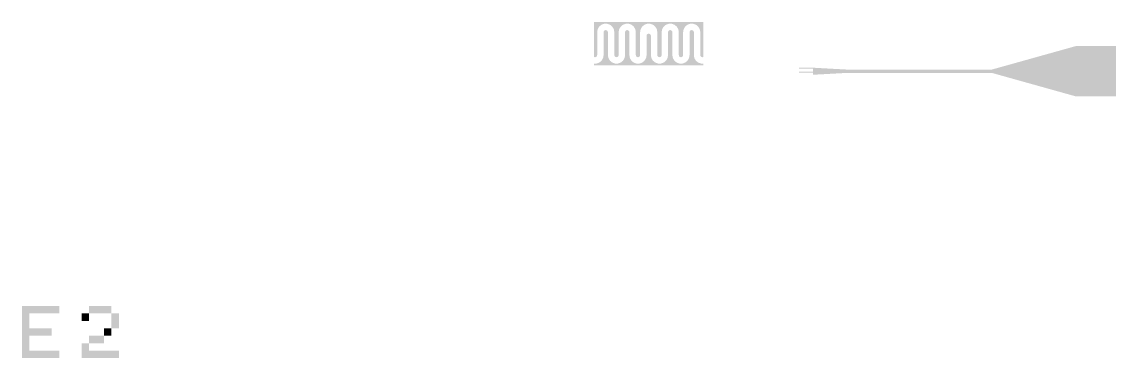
# Model space of a CAD drawing. Header units: inches. Extents: x 0 to 7000, y 0 to 2000.
# Drawn here: x 3711 to 6970, y 144 to 1147 of the extents above; entities that cross this region are included whole.
import ezdxf

# ---------------------------------------------------------------- set-up
doc = ezdxf.new("R2010")
doc.units = ezdxf.units.IN
doc.header["$MEASUREMENT"] = 0

msp = doc.modelspace()

# ---------------------------------------------------------------- hatches: boundary and pattern name
for points in [[(5415.5, 1042.4), (5415.5, 1147.2), (5740.5, 1147.2), (5740.5, 1042.4), (5740.2, 1042.3), (5740.1, 1042.2), (5739.6, 1042.1), (5739.1, 1042), (5738.6, 1041.9), (5738, 1041.9), (5738, 1041.9), (5737.4, 1041.9), (5736.9, 1042), (5736.4, 1042.1), (5735.9, 1042.2), (5735.8, 1042.3), (5735.3, 1042.5), (5734.9, 1042.7), (5734.4, 1043), (5734, 1043.3), (5733.9, 1043.4), (5733.6, 1043.7), (5733.2, 1044.1), (5732.9, 1044.5), (5732.6, 1045), (5732.6, 1045), (5732.3, 1045.5), (5732.1, 1046), (5732, 1046.5), (5731.8, 1047), (5731.6, 1048.4), (5731.5, 1049), (5731.5, 1049.5), (5731.5, 1116.3), (5731.5, 1116.4), (5731.5, 1117.1), (5731.4, 1117.3), (5731.4, 1118), (5731.3, 1118.1), (5730.4, 1123.4), (5730.4, 1123.6), (5730.2, 1124.2), (5730.2, 1124.4), (5730, 1125), (5729.9, 1125.2), (5729.7, 1125.7), (5729.6, 1126), (5729.3, 1126.5), (5729.2, 1126.7), (5726.5, 1131.3), (5726.4, 1131.5), (5726.1, 1132), (5726, 1132.2), (5725.6, 1132.7), (5725.4, 1132.9), (5725.1, 1133.3), (5724.9, 1133.5), (5724.4, 1133.9), (5724.3, 1134), (5720.2, 1137.5), (5720.1, 1137.5), (5719.6, 1137.9), (5719.3, 1138.1), (5718.9, 1138.4), (5718.6, 1138.5), (5718.1, 1138.8), (5717.9, 1138.9), (5717.3, 1139.1), (5717.2, 1139.2), (5712.1, 1141), (5712, 1141.1), (5711.4, 1141.3), (5711.1, 1141.3), (5710.6, 1141.5), (5710.3, 1141.5), (5709.7, 1141.6), (5709.5, 1141.6), (5708.8, 1141.6), (5708.7, 1141.6), (5703.3, 1141.6), (5703.2, 1141.6), (5702.5, 1141.6), (5702.3, 1141.6), (5701.7, 1141.5), (5701.4, 1141.5), (5700.9, 1141.3), (5700.6, 1141.3), (5700, 1141.1), (5699.9, 1141), (5694.8, 1139.2), (5694.7, 1139.1), (5694.1, 1138.9), (5693.9, 1138.8), (5693.4, 1138.5), (5693.1, 1138.4), (5692.7, 1138.1), (5692.4, 1137.9), (5691.9, 1137.5), (5691.8, 1137.5), (5687.7, 1134), (5687.6, 1133.9), (5687.1, 1133.5), (5686.9, 1133.3), (5686.6, 1132.9), (5686.4, 1132.7), (5686, 1132.2), (5685.9, 1132), (5685.6, 1131.5), (5685.5, 1131.3), (5682.8, 1126.7), (5682.7, 1126.5), (5682.4, 1126), (5682.3, 1125.7), (5682.1, 1125.2), (5682, 1125), (5681.8, 1124.4), (5681.8, 1124.2), (5681.6, 1123.6), (5681.6, 1123.4), (5680.7, 1118.1), (5680.6, 1118), (5680.6, 1117.3), (5680.5, 1117.1), (5680.5, 1116.4), (5680.5, 1116.3), (5680.5, 1049.5), (5680.5, 1049), (5680.4, 1048.4), (5680.2, 1047), (5680, 1046.5), (5679.9, 1046), (5679.7, 1045.5), (5679.4, 1045), (5679.4, 1045), (5679.1, 1044.5), (5678.8, 1044.1), (5678.4, 1043.7), (5678.1, 1043.4), (5678, 1043.3), (5677.6, 1043), (5677.1, 1042.7), (5676.7, 1042.5), (5676.2, 1042.3), (5676.1, 1042.2), (5675.6, 1042.1), (5675.1, 1042), (5674.6, 1041.9), (5674, 1041.9), (5674, 1041.9), (5673.4, 1041.9), (5672.9, 1042), (5672.4, 1042.1), (5671.9, 1042.2), (5671.8, 1042.3), (5671.3, 1042.5), (5670.9, 1042.7), (5670.4, 1043), (5670, 1043.3), (5669.9, 1043.4), (5669.6, 1043.7), (5669.2, 1044.1), (5668.9, 1044.5), (5668.6, 1045), (5668.6, 1045), (5668.3, 1045.5), (5668.1, 1046), (5668, 1046.5), (5667.8, 1047), (5667.6, 1048.4), (5667.5, 1049), (5667.5, 1049.5), (5667.5, 1116.3), (5667.5, 1116.4), (5667.5, 1117.1), (5667.4, 1117.3), (5667.4, 1118), (5667.3, 1118.1), (5666.4, 1123.4), (5666.4, 1123.6), (5666.2, 1124.2), (5666.2, 1124.4), (5666, 1125), (5665.9, 1125.2), (5665.7, 1125.7), (5665.6, 1126), (5665.3, 1126.5), (5665.2, 1126.7), (5662.5, 1131.3), (5662.4, 1131.5), (5662.1, 1132), (5662, 1132.2), (5661.6, 1132.7), (5661.4, 1132.9), (5661.1, 1133.3), (5660.9, 1133.5), (5660.4, 1133.9), (5660.3, 1134), (5656.2, 1137.5), (5656.1, 1137.5), (5655.6, 1137.9), (5655.3, 1138.1), (5654.9, 1138.4), (5654.6, 1138.5), (5654.1, 1138.8), (5653.9, 1138.9), (5653.3, 1139.1), (5653.2, 1139.2), (5648.1, 1141), (5648, 1141.1), (5647.4, 1141.3), (5647.1, 1141.3), (5646.6, 1141.5), (5646.3, 1141.5), (5645.7, 1141.6), (5645.5, 1141.6), (5644.8, 1141.6), (5644.7, 1141.6), (5639.3, 1141.6), (5639.2, 1141.6), (5638.5, 1141.6), (5638.3, 1141.6), (5637.7, 1141.5), (5637.4, 1141.5), (5636.9, 1141.3), (5636.6, 1141.3), (5636, 1141.1), (5635.9, 1141), (5630.8, 1139.2), (5630.7, 1139.1), (5630.1, 1138.9), (5629.9, 1138.8), (5629.4, 1138.5), (5629.1, 1138.4), (5628.7, 1138.1), (5628.4, 1137.9), (5627.9, 1137.5), (5627.8, 1137.5), (5623.7, 1134), (5623.6, 1133.9), (5623.1, 1133.5), (5622.9, 1133.3), (5622.6, 1132.9), (5622.4, 1132.7), (5622, 1132.2), (5621.9, 1132), (5621.6, 1131.5), (5621.5, 1131.3), (5618.8, 1126.7), (5618.7, 1126.5), (5618.4, 1126), (5618.3, 1125.7), (5618.1, 1125.2), (5618, 1125), (5617.8, 1124.4), (5617.8, 1124.2), (5617.6, 1123.6), (5617.6, 1123.4), (5616.7, 1118.1), (5616.6, 1118), (5616.6, 1117.3), (5616.5, 1117.1), (5616.5, 1116.4), (5616.5, 1116.3), (5616.5, 1049.5), (5616.5, 1049), (5616.4, 1048.4), (5616.2, 1047), (5616, 1046.5), (5615.9, 1046), (5615.7, 1045.5), (5615.4, 1045), (5615.4, 1045), (5615.1, 1044.5), (5614.8, 1044.1), (5614.4, 1043.7), (5614.1, 1043.4), (5614, 1043.3), (5613.6, 1043), (5613.1, 1042.7), (5612.7, 1042.5), (5612.2, 1042.3), (5612.1, 1042.2), (5611.6, 1042.1), (5611.1, 1042), (5610.6, 1041.9), (5610, 1041.9), (5610, 1041.9), (5609.4, 1041.9), (5608.9, 1042), (5608.4, 1042.1), (5607.9, 1042.2), (5607.8, 1042.3), (5607.3, 1042.5), (5606.9, 1042.7), (5606.4, 1043), (5606, 1043.3), (5605.9, 1043.4), (5605.6, 1043.7), (5605.2, 1044.1), (5604.9, 1044.5), (5604.6, 1045), (5604.6, 1045), (5604.3, 1045.5), (5604.1, 1046), (5604, 1046.5), (5603.8, 1047), (5603.6, 1048.4), (5603.5, 1049), (5603.5, 1049.5), (5603.5, 1116.3), (5603.5, 1116.4), (5603.5, 1117.1), (5603.4, 1117.3), (5603.4, 1118), (5603.3, 1118.1), (5602.4, 1123.4), (5602.4, 1123.6), (5602.2, 1124.2), (5602.2, 1124.4), (5602, 1125), (5601.9, 1125.2), (5601.7, 1125.7), (5601.6, 1126), (5601.3, 1126.5), (5601.2, 1126.7), (5598.5, 1131.3), (5598.4, 1131.5), (5598.1, 1132), (5598, 1132.2), (5597.6, 1132.7), (5597.4, 1132.9), (5597.1, 1133.3), (5596.9, 1133.5), (5596.4, 1133.9), (5596.3, 1134), (5592.2, 1137.5), (5592.1, 1137.5), (5591.6, 1137.9), (5591.3, 1138.1), (5590.9, 1138.4), (5590.6, 1138.5), (5590.1, 1138.8), (5589.9, 1138.9), (5589.3, 1139.1), (5589.2, 1139.2), (5584.1, 1141), (5584, 1141.1), (5583.4, 1141.3), (5583.1, 1141.3), (5582.6, 1141.5), (5582.3, 1141.5), (5581.7, 1141.6), (5581.5, 1141.6), (5580.8, 1141.6), (5580.7, 1141.6), (5575.3, 1141.6), (5575.2, 1141.6), (5574.5, 1141.6), (5574.3, 1141.6), (5573.7, 1141.5), (5573.4, 1141.5), (5572.9, 1141.3), (5572.6, 1141.3), (5572, 1141.1), (5571.9, 1141), (5566.8, 1139.2), (5566.7, 1139.1), (5566.1, 1138.9), (5565.9, 1138.8), (5565.4, 1138.5), (5565.1, 1138.4), (5564.7, 1138.1), (5564.4, 1137.9), (5563.9, 1137.5), (5563.8, 1137.5), (5559.7, 1134), (5559.6, 1133.9), (5559.1, 1133.5), (5558.9, 1133.3), (5558.6, 1132.9), (5558.4, 1132.7), (5558, 1132.2), (5557.9, 1132), (5557.6, 1131.5), (5557.5, 1131.3), (5554.8, 1126.7), (5554.7, 1126.5), (5554.4, 1126), (5554.3, 1125.7), (5554.1, 1125.2), (5554, 1125), (5553.8, 1124.4), (5553.8, 1124.2), (5553.6, 1123.6), (5553.6, 1123.4), (5552.7, 1118.1), (5552.6, 1118), (5552.6, 1117.3), (5552.5, 1117.1), (5552.5, 1116.4), (5552.5, 1116.3), (5552.5, 1049.5), (5552.5, 1049), (5552.4, 1048.4), (5552.2, 1047), (5552, 1046.5), (5551.9, 1046), (5551.7, 1045.5), (5551.4, 1045), (5551.4, 1045), (5551.1, 1044.5), (5550.8, 1044.1), (5550.4, 1043.7), (5550.1, 1043.4), (5550, 1043.3), (5549.6, 1043), (5549.1, 1042.7), (5548.7, 1042.5), (5548.2, 1042.3), (5548.1, 1042.2), (5547.6, 1042.1), (5547.1, 1042), (5546.6, 1041.9), (5546, 1041.9), (5546, 1041.9), (5545.4, 1041.9), (5544.9, 1042), (5544.4, 1042.1), (5543.9, 1042.2), (5543.8, 1042.3), (5543.3, 1042.5), (5542.9, 1042.7), (5542.4, 1043), (5542, 1043.3), (5541.9, 1043.4), (5541.6, 1043.7), (5541.2, 1044.1), (5540.9, 1044.5), (5540.6, 1045), (5540.6, 1045), (5540.3, 1045.5), (5540.1, 1046), (5540, 1046.5), (5539.8, 1047), (5539.6, 1048.4), (5539.5, 1049), (5539.5, 1049.5), (5539.5, 1116.3), (5539.5, 1116.4), (5539.5, 1117.1), (5539.4, 1117.3), (5539.4, 1118), (5539.3, 1118.1), (5538.4, 1123.4), (5538.4, 1123.6), (5538.2, 1124.2), (5538.2, 1124.4), (5538, 1125), (5537.9, 1125.2), (5537.7, 1125.7), (5537.6, 1126), (5537.3, 1126.5), (5537.2, 1126.7), (5534.5, 1131.3), (5534.4, 1131.5), (5534.1, 1132), (5534, 1132.2), (5533.6, 1132.7), (5533.4, 1132.9), (5533.1, 1133.3), (5532.9, 1133.5), (5532.4, 1133.9), (5532.3, 1134), (5528.2, 1137.5), (5528.1, 1137.5), (5527.6, 1137.9), (5527.3, 1138.1), (5526.9, 1138.4), (5526.6, 1138.5), (5526.1, 1138.8), (5525.9, 1138.9), (5525.3, 1139.1), (5525.2, 1139.2), (5520.1, 1141), (5520, 1141.1), (5519.4, 1141.3), (5519.1, 1141.3), (5518.6, 1141.5), (5518.3, 1141.5), (5517.7, 1141.6), (5517.5, 1141.6), (5516.8, 1141.6), (5516.7, 1141.6), (5511.3, 1141.6), (5511.2, 1141.6), (5510.5, 1141.6), (5510.3, 1141.6), (5509.7, 1141.5), (5509.4, 1141.5), (5508.9, 1141.3), (5508.6, 1141.3), (5508, 1141.1), (5507.9, 1141), (5502.8, 1139.2), (5502.7, 1139.1), (5502.1, 1138.9), (5501.9, 1138.8), (5501.4, 1138.5), (5501.1, 1138.4), (5500.7, 1138.1), (5500.4, 1137.9), (5499.9, 1137.5), (5499.8, 1137.5), (5495.7, 1134), (5495.6, 1133.9), (5495.1, 1133.5), (5494.9, 1133.3), (5494.6, 1132.9), (5494.4, 1132.7), (5494, 1132.2), (5493.9, 1132), (5493.6, 1131.5), (5493.5, 1131.3), (5490.8, 1126.7), (5490.7, 1126.5), (5490.4, 1126), (5490.3, 1125.7), (5490.1, 1125.2), (5490, 1125), (5489.8, 1124.4), (5489.8, 1124.2), (5489.6, 1123.6), (5489.6, 1123.4), (5488.7, 1118.1), (5488.6, 1118), (5488.6, 1117.3), (5488.5, 1117.1), (5488.5, 1116.4), (5488.5, 1116.3), (5488.5, 1049.5), (5488.5, 1049), (5488.4, 1048.4), (5488.2, 1047), (5488, 1046.5), (5487.9, 1046), (5487.7, 1045.5), (5487.4, 1045), (5487.4, 1045), (5487.1, 1044.5), (5486.8, 1044.1), (5486.4, 1043.7), (5486.1, 1043.4), (5486, 1043.3), (5485.6, 1043), (5485.1, 1042.7), (5484.7, 1042.5), (5484.2, 1042.3), (5484.1, 1042.2), (5483.6, 1042.1), (5483.1, 1042), (5482.6, 1041.9), (5482, 1041.9), (5482, 1041.9), (5481.4, 1041.9), (5480.9, 1042), (5480.4, 1042.1), (5479.9, 1042.2), (5479.8, 1042.3), (5479.3, 1042.5), (5478.9, 1042.7), (5478.4, 1043), (5478, 1043.3), (5477.9, 1043.4), (5477.6, 1043.7), (5477.2, 1044.1), (5476.9, 1044.5), (5476.6, 1045), (5476.6, 1045), (5476.3, 1045.5), (5476.1, 1046), (5476, 1046.5), (5475.8, 1047), (5475.6, 1048.4), (5475.5, 1049), (5475.5, 1049.5), (5475.5, 1116.3), (5475.5, 1116.4), (5475.5, 1117.1), (5475.4, 1117.3), (5475.4, 1118), (5475.3, 1118.1), (5474.4, 1123.4), (5474.4, 1123.6), (5474.2, 1124.2), (5474.2, 1124.4), (5474, 1125), (5473.9, 1125.2), (5473.7, 1125.7), (5473.6, 1126), (5473.3, 1126.5), (5473.2, 1126.7), (5470.5, 1131.3), (5470.4, 1131.5), (5470.1, 1132), (5470, 1132.2), (5469.6, 1132.7), (5469.4, 1132.9), (5469.1, 1133.3), (5468.9, 1133.5), (5468.4, 1133.9), (5468.3, 1134), (5464.2, 1137.5), (5464.1, 1137.5), (5463.6, 1137.9), (5463.3, 1138.1), (5462.9, 1138.4), (5462.6, 1138.5), (5462.1, 1138.8), (5461.9, 1138.9), (5461.3, 1139.1), (5461.2, 1139.2), (5456.1, 1141), (5456, 1141.1), (5455.4, 1141.3), (5455.1, 1141.3), (5454.6, 1141.5), (5454.3, 1141.5), (5453.7, 1141.6), (5453.5, 1141.6), (5452.8, 1141.6), (5452.7, 1141.6), (5447.3, 1141.6), (5447.2, 1141.6), (5446.5, 1141.6), (5446.3, 1141.6), (5445.7, 1141.5), (5445.4, 1141.5), (5444.9, 1141.3), (5444.6, 1141.3), (5444, 1141.1), (5443.9, 1141), (5438.8, 1139.2), (5438.7, 1139.1), (5438.1, 1138.9), (5437.9, 1138.8), (5437.4, 1138.5), (5437.1, 1138.4), (5436.7, 1138.1), (5436.4, 1137.9), (5435.9, 1137.5), (5435.8, 1137.5), (5431.7, 1134), (5431.6, 1133.9), (5431.1, 1133.5), (5430.9, 1133.3), (5430.6, 1132.9), (5430.4, 1132.7), (5430, 1132.2), (5429.9, 1132), (5429.6, 1131.5), (5429.5, 1131.3), (5426.8, 1126.7), (5426.7, 1126.5), (5426.4, 1126), (5426.3, 1125.7), (5426.1, 1125.2), (5426, 1125), (5425.8, 1124.4), (5425.8, 1124.2), (5425.6, 1123.6), (5425.6, 1123.4), (5424.7, 1118.1), (5424.6, 1118), (5424.6, 1117.3), (5424.5, 1117.1), (5424.5, 1116.4), (5424.5, 1116.3), (5424.5, 1049.5), (5424.5, 1049), (5424.4, 1048.4), (5424.2, 1047), (5424, 1046.5), (5423.9, 1046), (5423.7, 1045.5), (5423.4, 1045), (5423.4, 1045), (5423.1, 1044.5), (5422.8, 1044.1), (5422.4, 1043.7), (5422.1, 1043.4), (5422, 1043.3), (5421.6, 1043), (5421.1, 1042.7), (5420.7, 1042.5), (5420.2, 1042.3), (5420.1, 1042.2), (5419.6, 1042.1), (5419.1, 1042), (5418.6, 1041.9), (5418, 1041.9), (5418, 1041.9), (5417.4, 1041.9), (5416.9, 1042), (5416.4, 1042.1), (5415.9, 1042.2), (5415.8, 1042.3), (5415.5, 1042.4)], [(5415.5, 1017.2), (5415.5, 1022.9), (5420.7, 1022.9), (5420.8, 1022.9), (5421.5, 1022.9), (5421.7, 1022.9), (5422.3, 1023), (5422.6, 1023), (5423.1, 1023.2), (5423.4, 1023.2), (5424, 1023.4), (5424.1, 1023.5), (5429.2, 1025.3), (5429.3, 1025.4), (5429.9, 1025.6), (5430.1, 1025.7), (5430.6, 1026), (5430.9, 1026.1), (5431.3, 1026.4), (5431.6, 1026.6), (5432.1, 1027), (5432.2, 1027), (5436.3, 1030.5), (5436.4, 1030.6), (5436.9, 1031), (5437.1, 1031.2), (5437.4, 1031.6), (5437.6, 1031.8), (5438, 1032.3), (5438.1, 1032.5), (5438.4, 1033), (5438.5, 1033.2), (5441.2, 1037.8), (5441.3, 1038), (5441.6, 1038.5), (5441.7, 1038.8), (5441.9, 1039.3), (5442, 1039.5), (5442.2, 1040.1), (5442.2, 1040.3), (5442.4, 1040.9), (5442.4, 1041.1), (5443.3, 1046.4), (5443.4, 1046.5), (5443.4, 1047.2), (5443.5, 1047.4), (5443.5, 1048.1), (5443.5, 1048.2), (5443.5, 1115), (5443.5, 1115.5), (5443.6, 1116.1), (5443.8, 1117.5), (5444, 1118), (5444.1, 1118.5), (5444.3, 1119), (5444.6, 1119.5), (5444.6, 1119.5), (5444.9, 1120), (5445.2, 1120.4), (5445.6, 1120.8), (5445.9, 1121.1), (5446, 1121.2), (5446.4, 1121.5), (5446.9, 1121.8), (5447.3, 1122), (5447.8, 1122.2), (5447.9, 1122.3), (5448.4, 1122.4), (5448.9, 1122.5), (5449.4, 1122.6), (5450, 1122.6), (5450, 1122.6), (5450.6, 1122.6), (5451.1, 1122.5), (5451.6, 1122.4), (5452.1, 1122.3), (5452.2, 1122.2), (5452.7, 1122), (5453.1, 1121.8), (5453.6, 1121.5), (5454, 1121.2), (5454.1, 1121.1), (5454.4, 1120.8), (5454.8, 1120.4), (5455.1, 1120), (5455.4, 1119.5), (5455.4, 1119.5), (5455.7, 1119), (5455.9, 1118.5), (5456, 1118), (5456.2, 1117.5), (5456.4, 1116.1), (5456.5, 1115.5), (5456.5, 1115), (5456.5, 1048.2), (5456.5, 1048.1), (5456.5, 1047.4), (5456.6, 1047.2), (5456.6, 1046.5), (5456.7, 1046.4), (5457.6, 1041.1), (5457.6, 1040.9), (5457.8, 1040.3), (5457.8, 1040.1), (5458, 1039.5), (5458.1, 1039.3), (5458.3, 1038.8), (5458.4, 1038.5), (5458.7, 1038), (5458.8, 1037.8), (5461.5, 1033.2), (5461.6, 1033), (5461.9, 1032.5), (5462, 1032.3), (5462.4, 1031.8), (5462.6, 1031.6), (5462.9, 1031.2), (5463.1, 1031), (5463.6, 1030.6), (5463.7, 1030.5), (5467.8, 1027), (5467.9, 1027), (5468.4, 1026.6), (5468.7, 1026.4), (5469.1, 1026.1), (5469.4, 1026), (5469.9, 1025.7), (5470.1, 1025.6), (5470.7, 1025.4), (5470.8, 1025.3), (5475.9, 1023.5), (5476, 1023.4), (5476.6, 1023.2), (5476.9, 1023.2), (5477.4, 1023), (5477.7, 1023), (5478.3, 1022.9), (5478.5, 1022.9), (5479.2, 1022.9), (5479.3, 1022.9), (5484.7, 1022.9), (5484.8, 1022.9), (5485.5, 1022.9), (5485.7, 1022.9), (5486.3, 1023), (5486.6, 1023), (5487.1, 1023.2), (5487.4, 1023.2), (5488, 1023.4), (5488.1, 1023.5), (5493.2, 1025.3), (5493.3, 1025.4), (5493.9, 1025.6), (5494.1, 1025.7), (5494.6, 1026), (5494.9, 1026.1), (5495.3, 1026.4), (5495.6, 1026.6), (5496.1, 1027), (5496.2, 1027), (5500.3, 1030.5), (5500.4, 1030.6), (5500.9, 1031), (5501.1, 1031.2), (5501.4, 1031.6), (5501.6, 1031.8), (5502, 1032.3), (5502.1, 1032.5), (5502.4, 1033), (5502.5, 1033.2), (5505.2, 1037.8), (5505.3, 1038), (5505.6, 1038.5), (5505.7, 1038.8), (5505.9, 1039.3), (5506, 1039.5), (5506.2, 1040.1), (5506.2, 1040.3), (5506.4, 1040.9), (5506.4, 1041.1), (5507.3, 1046.4), (5507.4, 1046.5), (5507.4, 1047.2), (5507.5, 1047.4), (5507.5, 1048.1), (5507.5, 1048.2), (5507.5, 1115), (5507.5, 1115.5), (5507.6, 1116.1), (5507.8, 1117.5), (5508, 1118), (5508.1, 1118.5), (5508.3, 1119), (5508.6, 1119.5), (5508.6, 1119.5), (5508.9, 1120), (5509.2, 1120.4), (5509.6, 1120.8), (5509.9, 1121.1), (5510, 1121.2), (5510.4, 1121.5), (5510.9, 1121.8), (5511.3, 1122), (5511.8, 1122.2), (5511.9, 1122.3), (5512.4, 1122.4), (5512.9, 1122.5), (5513.4, 1122.6), (5514, 1122.6), (5514, 1122.6), (5514.6, 1122.6), (5515.1, 1122.5), (5515.6, 1122.4), (5516.1, 1122.3), (5516.2, 1122.2), (5516.7, 1122), (5517.1, 1121.8), (5517.6, 1121.5), (5518, 1121.2), (5518.1, 1121.1), (5518.4, 1120.8), (5518.8, 1120.4), (5519.1, 1120), (5519.4, 1119.5), (5519.4, 1119.5), (5519.7, 1119), (5519.9, 1118.5), (5520, 1118), (5520.2, 1117.5), (5520.4, 1116.1), (5520.5, 1115.5), (5520.5, 1115), (5520.5, 1048.2), (5520.5, 1048.1), (5520.5, 1047.4), (5520.6, 1047.2), (5520.6, 1046.5), (5520.7, 1046.4), (5521.6, 1041.1), (5521.6, 1040.9), (5521.8, 1040.3), (5521.8, 1040.1), (5522, 1039.5), (5522.1, 1039.3), (5522.3, 1038.8), (5522.4, 1038.5), (5522.7, 1038), (5522.8, 1037.8), (5525.5, 1033.2), (5525.6, 1033), (5525.9, 1032.5), (5526, 1032.3), (5526.4, 1031.8), (5526.6, 1031.6), (5526.9, 1031.2), (5527.1, 1031), (5527.6, 1030.6), (5527.7, 1030.5), (5531.8, 1027), (5531.9, 1027), (5532.4, 1026.6), (5532.7, 1026.4), (5533.1, 1026.1), (5533.4, 1026), (5533.9, 1025.7), (5534.1, 1025.6), (5534.7, 1025.4), (5534.8, 1025.3), (5539.9, 1023.5), (5540, 1023.4), (5540.6, 1023.2), (5540.9, 1023.2), (5541.4, 1023), (5541.7, 1023), (5542.3, 1022.9), (5542.5, 1022.9), (5543.2, 1022.9), (5543.3, 1022.9), (5548.7, 1022.9), (5548.8, 1022.9), (5549.5, 1022.9), (5549.7, 1022.9), (5550.3, 1023), (5550.6, 1023), (5551.1, 1023.2), (5551.4, 1023.2), (5552, 1023.4), (5552.1, 1023.5), (5557.2, 1025.3), (5557.3, 1025.4), (5557.9, 1025.6), (5558.1, 1025.7), (5558.6, 1026), (5558.9, 1026.1), (5559.3, 1026.4), (5559.6, 1026.6), (5560.1, 1027), (5560.2, 1027), (5564.3, 1030.5), (5564.4, 1030.6), (5564.9, 1031), (5565.1, 1031.2), (5565.4, 1031.6), (5565.6, 1031.8), (5566, 1032.3), (5566.1, 1032.5), (5566.4, 1033), (5566.5, 1033.2), (5569.2, 1037.8), (5569.3, 1038), (5569.6, 1038.5), (5569.7, 1038.8), (5569.9, 1039.3), (5570, 1039.5), (5570.2, 1040.1), (5570.2, 1040.3), (5570.4, 1040.9), (5570.4, 1041.1), (5571.3, 1046.4), (5571.4, 1046.5), (5571.4, 1047.2), (5571.5, 1047.4), (5571.5, 1048.1), (5571.5, 1048.2), (5571.5, 1105.8), (5571.5, 1106.3), (5571.6, 1106.9), (5571.8, 1107.5), (5572, 1108), (5572.2, 1108.6), (5572.5, 1109.1), (5572.9, 1109.6), (5573.3, 1110), (5573.7, 1110.4), (5574.2, 1110.7), (5574.7, 1111), (5575.2, 1111.3), (5575.8, 1111.5), (5576.3, 1111.6), (5576.9, 1111.7), (5577.5, 1111.8), (5578.5, 1111.8), (5579.1, 1111.7), (5579.7, 1111.6), (5580.2, 1111.5), (5580.8, 1111.3), (5581.3, 1111), (5581.8, 1110.7), (5582.3, 1110.4), (5582.7, 1110), (5583.1, 1109.6), (5583.5, 1109.1), (5583.8, 1108.6), (5584, 1108), (5584.2, 1107.5), (5584.4, 1106.9), (5584.5, 1106.3), (5584.5, 1105.8), (5584.5, 1048.2), (5584.5, 1048.1), (5584.5, 1047.4), (5584.6, 1047.2), (5584.6, 1046.5), (5584.7, 1046.4), (5585.6, 1041.1), (5585.6, 1040.9), (5585.8, 1040.3), (5585.8, 1040.1), (5586, 1039.5), (5586.1, 1039.3), (5586.3, 1038.8), (5586.4, 1038.5), (5586.7, 1038), (5586.8, 1037.8), (5589.5, 1033.2), (5589.6, 1033), (5589.9, 1032.5), (5590, 1032.3), (5590.4, 1031.8), (5590.6, 1031.6), (5590.9, 1031.2), (5591.1, 1031), (5591.6, 1030.6), (5591.7, 1030.5), (5595.8, 1027), (5595.9, 1027), (5596.4, 1026.6), (5596.7, 1026.4), (5597.1, 1026.1), (5597.4, 1026), (5597.9, 1025.7), (5598.1, 1025.6), (5598.7, 1025.4), (5598.8, 1025.3), (5603.9, 1023.5), (5604, 1023.4), (5604.6, 1023.2), (5604.9, 1023.2), (5605.4, 1023), (5605.7, 1023), (5606.3, 1022.9), (5606.5, 1022.9), (5607.2, 1022.9), (5607.3, 1022.9), (5612.7, 1022.9), (5612.8, 1022.9), (5613.5, 1022.9), (5613.7, 1022.9), (5614.3, 1023), (5614.6, 1023), (5615.1, 1023.2), (5615.4, 1023.2), (5616, 1023.4), (5616.1, 1023.5), (5621.2, 1025.3), (5621.3, 1025.4), (5621.9, 1025.6), (5622.1, 1025.7), (5622.6, 1026), (5622.9, 1026.1), (5623.3, 1026.4), (5623.6, 1026.6), (5624.1, 1027), (5624.2, 1027), (5628.3, 1030.5), (5628.4, 1030.6), (5628.9, 1031), (5629.1, 1031.2), (5629.4, 1031.6), (5629.6, 1031.8), (5630, 1032.3), (5630.1, 1032.5), (5630.4, 1033), (5630.5, 1033.2), (5633.2, 1037.8), (5633.3, 1038), (5633.6, 1038.5), (5633.7, 1038.8), (5633.9, 1039.3), (5634, 1039.5), (5634.2, 1040.1), (5634.2, 1040.3), (5634.4, 1040.9), (5634.4, 1041.1), (5635.3, 1046.4), (5635.4, 1046.5), (5635.4, 1047.2), (5635.5, 1047.4), (5635.5, 1048.1), (5635.5, 1048.2), (5635.5, 1115), (5635.5, 1115.5), (5635.6, 1116.1), (5635.8, 1117.5), (5636, 1118), (5636.1, 1118.5), (5636.3, 1119), (5636.6, 1119.5), (5636.6, 1119.5), (5636.9, 1120), (5637.2, 1120.4), (5637.6, 1120.8), (5637.9, 1121.1), (5638, 1121.2), (5638.4, 1121.5), (5638.9, 1121.8), (5639.3, 1122), (5639.8, 1122.2), (5639.9, 1122.3), (5640.4, 1122.4), (5640.9, 1122.5), (5641.4, 1122.6), (5642, 1122.6), (5642, 1122.6), (5642.6, 1122.6), (5643.1, 1122.5), (5643.6, 1122.4), (5644.1, 1122.3), (5644.2, 1122.2), (5644.7, 1122), (5645.1, 1121.8), (5645.6, 1121.5), (5646, 1121.2), (5646.1, 1121.1), (5646.4, 1120.8), (5646.8, 1120.4), (5647.1, 1120), (5647.4, 1119.5), (5647.4, 1119.5), (5647.7, 1119), (5647.9, 1118.5), (5648, 1118), (5648.2, 1117.5), (5648.4, 1116.1), (5648.5, 1115.5), (5648.5, 1115), (5648.5, 1048.2), (5648.5, 1048.1), (5648.5, 1047.4), (5648.6, 1047.2), (5648.6, 1046.5), (5648.7, 1046.4), (5649.6, 1041.1), (5649.6, 1040.9), (5649.8, 1040.3), (5649.8, 1040.1), (5650, 1039.5), (5650.1, 1039.3), (5650.3, 1038.8), (5650.4, 1038.5), (5650.7, 1038), (5650.8, 1037.8), (5653.5, 1033.2), (5653.6, 1033), (5653.9, 1032.5), (5654, 1032.3), (5654.4, 1031.8), (5654.6, 1031.6), (5654.9, 1031.2), (5655.1, 1031), (5655.6, 1030.6), (5655.7, 1030.5), (5659.8, 1027), (5659.9, 1027), (5660.4, 1026.6), (5660.7, 1026.4), (5661.1, 1026.1), (5661.4, 1026), (5661.9, 1025.7), (5662.1, 1025.6), (5662.7, 1025.4), (5662.8, 1025.3), (5667.9, 1023.5), (5668, 1023.4), (5668.6, 1023.2), (5668.9, 1023.2), (5669.4, 1023), (5669.7, 1023), (5670.3, 1022.9), (5670.5, 1022.9), (5671.2, 1022.9), (5671.3, 1022.9), (5676.7, 1022.9), (5676.8, 1022.9), (5677.5, 1022.9), (5677.7, 1022.9), (5678.3, 1023), (5678.6, 1023), (5679.1, 1023.2), (5679.4, 1023.2), (5680, 1023.4), (5680.1, 1023.5), (5685.2, 1025.3), (5685.3, 1025.4), (5685.9, 1025.6), (5686.1, 1025.7), (5686.6, 1026), (5686.9, 1026.1), (5687.3, 1026.4), (5687.6, 1026.6), (5688.1, 1027), (5688.2, 1027), (5692.3, 1030.5), (5692.4, 1030.6), (5692.9, 1031), (5693.1, 1031.2), (5693.4, 1031.6), (5693.6, 1031.8), (5694, 1032.3), (5694.1, 1032.5), (5694.4, 1033), (5694.5, 1033.2), (5697.2, 1037.8), (5697.3, 1038), (5697.6, 1038.5), (5697.7, 1038.8), (5697.9, 1039.3), (5698, 1039.5), (5698.2, 1040.1), (5698.2, 1040.3), (5698.4, 1040.9), (5698.4, 1041.1), (5699.3, 1046.4), (5699.4, 1046.5), (5699.4, 1047.2), (5699.5, 1047.4), (5699.5, 1048.1), (5699.5, 1048.2), (5699.5, 1115), (5699.5, 1115.5), (5699.6, 1116.1), (5699.8, 1117.5), (5700, 1118), (5700.1, 1118.5), (5700.3, 1119), (5700.6, 1119.5), (5700.6, 1119.5), (5700.9, 1120), (5701.2, 1120.4), (5701.6, 1120.8), (5701.9, 1121.1), (5702, 1121.2), (5702.4, 1121.5), (5702.9, 1121.8), (5703.3, 1122), (5703.8, 1122.2), (5703.9, 1122.3), (5704.4, 1122.4), (5704.9, 1122.5), (5705.4, 1122.6), (5706, 1122.6), (5706, 1122.6), (5706.6, 1122.6), (5707.1, 1122.5), (5707.6, 1122.4), (5708.1, 1122.3), (5708.2, 1122.2), (5708.7, 1122), (5709.1, 1121.8), (5709.6, 1121.5), (5710, 1121.2), (5710.1, 1121.1), (5710.4, 1120.8), (5710.8, 1120.4), (5711.1, 1120), (5711.4, 1119.5), (5711.4, 1119.5), (5711.7, 1119), (5711.9, 1118.5), (5712, 1118), (5712.2, 1117.5), (5712.4, 1116.1), (5712.5, 1115.5), (5712.5, 1115), (5712.5, 1048.2), (5712.5, 1048.1), (5712.5, 1047.4), (5712.6, 1047.2), (5712.6, 1046.5), (5712.7, 1046.4), (5713.6, 1041.1), (5713.6, 1040.9), (5713.8, 1040.3), (5713.8, 1040.1), (5714, 1039.5), (5714.1, 1039.3), (5714.3, 1038.8), (5714.4, 1038.5), (5714.7, 1038), (5714.8, 1037.8), (5717.5, 1033.2), (5717.6, 1033), (5717.9, 1032.5), (5718, 1032.3), (5718.4, 1031.8), (5718.6, 1031.6), (5718.9, 1031.2), (5719.1, 1031), (5719.6, 1030.6), (5719.7, 1030.5), (5723.8, 1027), (5723.9, 1027), (5724.4, 1026.6), (5724.7, 1026.4), (5725.1, 1026.1), (5725.4, 1026), (5725.9, 1025.7), (5726.1, 1025.6), (5726.7, 1025.4), (5726.8, 1025.3), (5731.9, 1023.5), (5732, 1023.4), (5732.6, 1023.2), (5732.9, 1023.2), (5733.4, 1023), (5733.7, 1023), (5734.3, 1022.9), (5734.5, 1022.9), (5735.2, 1022.9), (5735.3, 1022.9), (5740.5, 1022.9), (5740.5, 1017.2), (5415.5, 1017.2)], [(6600, 1005), (6850, 1075), (6970, 1075), (6970, 925), (6850, 925), (6600, 995), (6167.5, 995), (6067.5, 989.5), (6067.5, 995.5), (6025.5, 995.5), (6025.5, 998.5), (6067.5, 998.5), (6067.5, 1007.5), (6025.5, 1007.5), (6025.5, 1010.5), (6067.5, 1010.5), (6167.5, 1005), (6600, 1005)], [(3711.1, 144.4), (3711.1, 166.7), (3711.1, 188.9), (3711.1, 211.1), (3711.1, 233.3), (3711.1, 255.6), (3711.1, 277.8), (3711.1, 300), (3733.3, 300), (3755.6, 300), (3777.8, 300), (3800, 300), (3822.2, 300), (3822.2, 277.8), (3800, 277.8), (3777.8, 277.8), (3755.6, 277.8), (3733.3, 277.8), (3733.3, 255.6), (3733.3, 233.3), (3755.6, 233.3), (3777.8, 233.3), (3800, 233.3), (3800, 211.1), (3777.8, 211.1), (3755.6, 211.1), (3733.3, 211.1), (3733.3, 188.9), (3733.3, 166.7), (3755.6, 166.7), (3777.8, 166.7), (3800, 166.7), (3822.2, 166.7), (3822.2, 144.4), (3800, 144.4), (3777.8, 144.4), (3755.6, 144.4), (3733.3, 144.4), (3711.1, 144.4)], [(3977.8, 277.8), (3955.6, 277.8), (3933.3, 277.8), (3911.1, 277.8), (3911.1, 300), (3933.3, 300), (3955.6, 300), (3977.8, 300), (3977.8, 277.8)], [(3911.1, 277.8), (3911.1, 255.6), (3888.9, 255.6), (3888.9, 277.8), (3911.1, 277.8)], [(3977.8, 277.8), (4000, 277.8), (4000, 255.6), (4000, 233.3), (3977.8, 233.3), (3977.8, 255.6), (3977.8, 277.8)], [(3955.6, 211.1), (3955.6, 233.3), (3977.8, 233.3), (3977.8, 211.1), (3955.6, 211.1)], [(3911.1, 188.9), (3911.1, 211.1), (3933.3, 211.1), (3955.6, 211.1), (3955.6, 188.9), (3933.3, 188.9), (3911.1, 188.9)], [(3911.1, 188.9), (3911.1, 166.7), (3933.3, 166.7), (3955.6, 166.7), (3977.8, 166.7), (4000, 166.7), (4000, 144.4), (3977.8, 144.4), (3955.6, 144.4), (3933.3, 144.4), (3911.1, 144.4), (3888.9, 144.4), (3888.9, 166.7), (3888.9, 188.9), (3911.1, 188.9)]]:
    msp.add_hatch(color=256).paths.add_polyline_path(points, flags=0)

doc.saveas('drawing.dxf')
